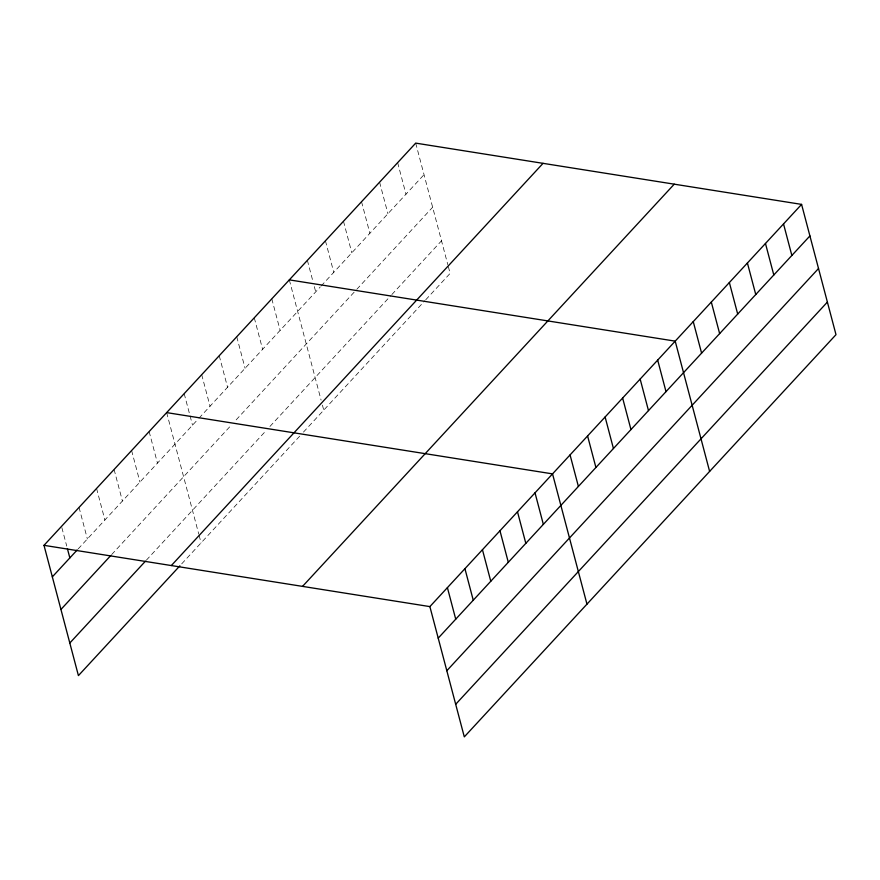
<?xml version="1.0" encoding="UTF-8"?>
<svg xmlns="http://www.w3.org/2000/svg" width="880" height="880" viewBox="0 0 880 880"><rect width="100%" height="100%" fill="white"/><g stroke="black" fill="none" stroke-linecap="round" stroke-linejoin="round"><path stroke-width="0.66" stroke-dasharray="4.4 3.3" d="M78.155 548.922L198.055 419.188M198.968 418.187L320.221 286.99M321.123 286.011L424.039 174.658M111.661 554.565L231.561 424.831M236.17 419.837L355.916 290.268M356.818 289.289L432.641 207.24M146.355 560.186L266.255 430.452M269.94 426.459L390.962 295.515M391.864 294.536L441.507 240.812M181.709 563.838L299.761 436.095M303.457 432.102L424.842 300.74M425.744 299.772L450.12 273.394L448.129 265.87M415.701 143.121L447.799 264.616M397.65 162.657L405.977 194.194M379.599 182.193L387.926 213.73M361.537 201.729L369.875 233.266M343.486 221.265L351.813 252.802M325.435 240.801L333.762 272.338M307.373 260.337L312.928 281.358M314.325 286.616L315.711 291.874M289.322 279.873L321.09 400.125M322.421 405.13L323.741 410.146M271.799 298.837L280.137 330.374M254.276 317.801L262.614 349.327M236.753 336.765L245.08 368.291M219.23 355.718L227.557 387.255M201.707 374.682L210.034 406.219M184.184 393.646L189.739 414.667M190.091 415.976L192.511 425.183M166.661 412.61L198.759 534.105M199.089 535.359L201.08 542.872M149.138 431.563L157.465 463.1M131.615 450.527L139.942 482.064M114.092 469.491L122.419 501.028M96.569 488.455L104.896 519.981M79.046 507.419L87.373 538.945M61.875 527.692L66.726 546.084"/><path stroke-width="1.32" d="M179.872 565.829L78.419 675.609L44 545.336L415.701 143.121L801.581 204.391L836 334.664L464.299 736.879L429.88 606.606L801.581 204.391M52.327 576.873L77.231 549.923M60.94 609.455L110.748 555.566M69.806 643.027L145.431 561.187M171.336 565.554L543.048 163.339M302.544 586.388L674.245 184.173M438.207 638.143L809.908 235.928M446.82 670.725L818.521 268.51M455.686 704.297L827.387 302.082M289.322 279.873L675.202 341.143L709.621 471.416M166.661 412.61L552.541 473.88L586.96 604.142M44 545.336L429.88 606.606M783.53 223.927L791.857 255.464M765.468 243.463L773.806 275M747.417 262.999L755.755 294.536M729.366 282.535L737.693 314.072M711.315 302.071L719.642 333.608M693.253 321.607L701.591 353.144M657.679 360.107L666.006 391.644M640.156 379.071L648.483 410.597M622.633 398.035L630.96 429.561M605.11 416.988L613.437 448.525M587.587 435.952L595.914 467.489M570.064 454.916L578.391 486.442M535.018 492.833L543.345 524.37M517.495 511.797L525.822 543.334M499.972 530.761L508.299 562.298M482.449 549.725L490.776 581.251M464.926 568.678L473.253 600.215M447.403 587.642L455.73 619.179M67.419 548.713L69.85 557.909"/></g></svg>
